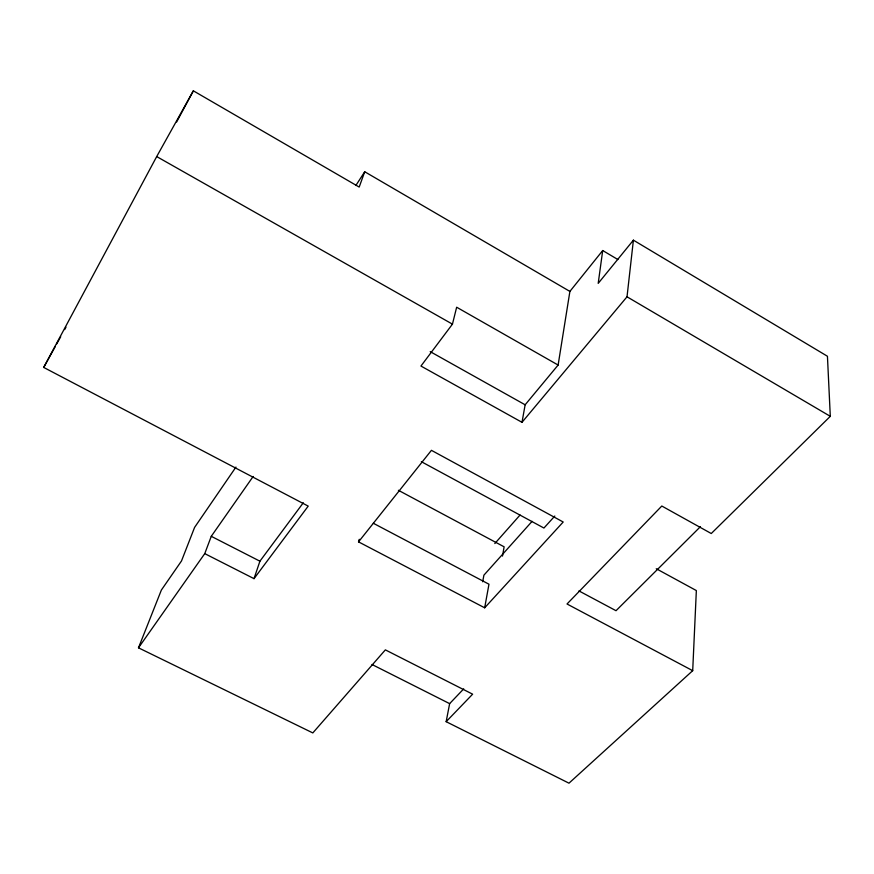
<?xml version="1.0" encoding="UTF-8"?>
<svg xmlns="http://www.w3.org/2000/svg" width="874" height="874" viewBox="0 0 874 874"><rect width="100%" height="100%" fill="white"/><g stroke="black" fill="none" stroke-linecap="round" stroke-linejoin="round"><path stroke-width="1.31" d="M463.712 688.865L449.64 703.636L446.155 721.684L568.974 783.18L692.7 670.675L696.349 590.562L656.254 568.723M521.996 422.317L525.143 404.793L558.125 365.048L456.654 307.222L452.448 324.145L420.951 366.053L521.996 422.317L627.019 296.799L633.399 240.164L827.438 356.253L830.3 416.33L711.261 533.522L661.804 506.024L567.018 603.989L692.7 670.675M617.896 259.545L602.71 250.532L598.198 283.373L633.399 240.164M558.125 365.048L569.892 291.413L602.71 250.532M502.495 556.072L504.123 546.818L398.391 490.292M359.247 539.302L358.537 541.869L484.677 607.801L488.97 584.214L373.318 523.264M482.677 581.767L483.901 575.168L532.102 521.33M446.155 721.684L472.637 694.174L385.358 649.874L312.816 732.925L138.485 647.82L204.756 553.624L254.017 578.654L259.917 561.195L303.3 502.769M569.892 291.413L364.731 171.752L359.192 187.058L193.351 90.82L156.697 156.566L43.7 367.43L308.216 506.112L254.017 578.654M204.756 553.624L211.268 536.319L253.154 476.472M138.485 647.82L161.373 590.048L181.497 560.966L194.585 527.415L235.947 467.077M176.635 121.989L193.351 90.82M43.7 367.43L55.423 346.268M56.744 343.886L60.699 336.741M64.665 329.585L65.987 327.204M355.86 185.474L364.731 171.752M358.537 541.869L431.428 450.329L563.195 522.007L484.677 607.801M494.815 543.552L520.052 515.015M554.815 516.042L543.934 528.038L421.344 461.691M700.435 526.661L616.017 610.707L578.938 590.911M371.985 664.491L449.64 703.636M211.268 536.319L259.917 561.195M430.216 351.632L525.143 404.793M156.697 156.566L452.448 324.145M627.019 296.799L830.3 416.33"/></g></svg>
